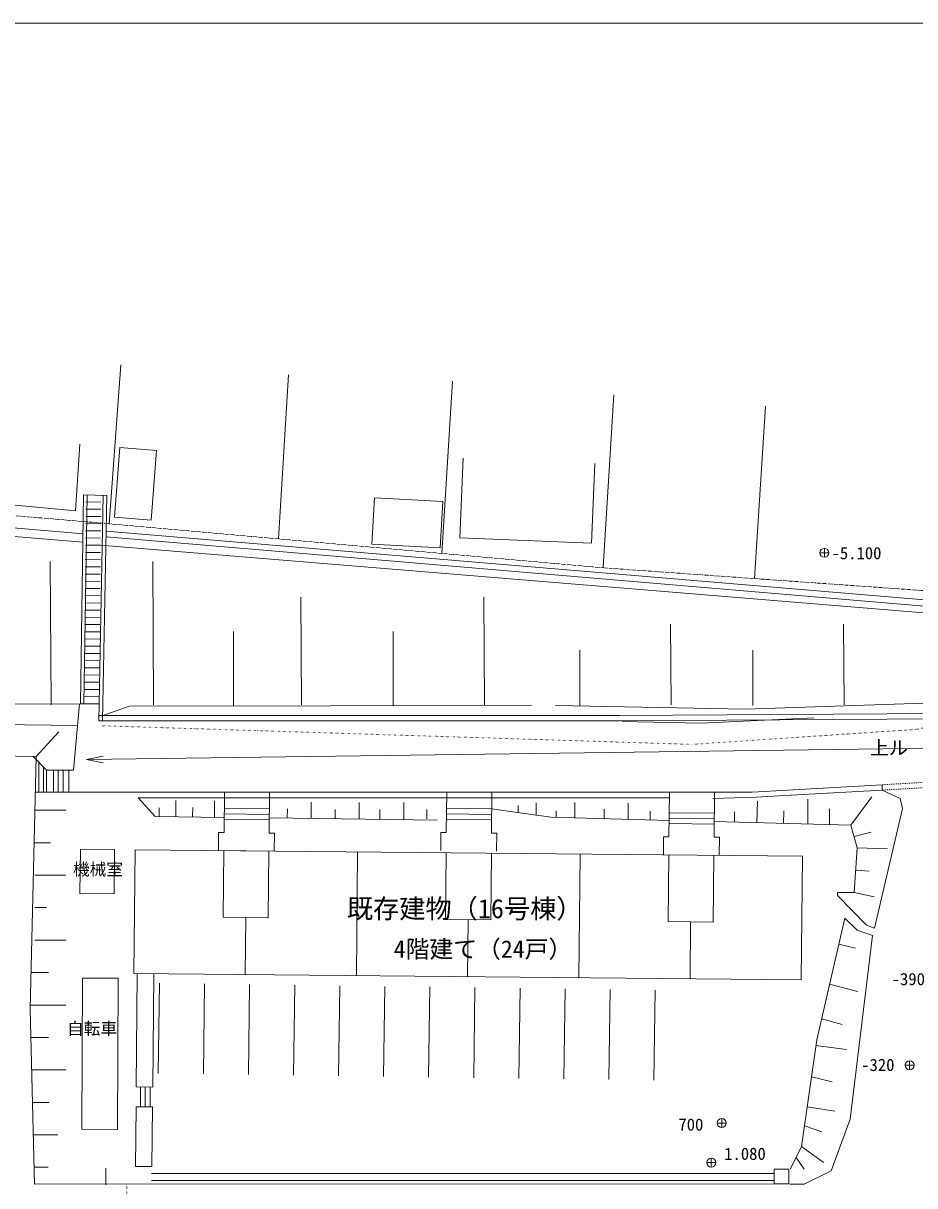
# Model space of a CAD drawing. Units: millimetres, scale not verified. Extents: x -102870 to 102870, y -65571 to 65674.
# Drawn here: x -30566 to 18885, y -2154 to 62332 of the extents above; entities that cross this region are included whole.
import ezdxf
from ezdxf.enums import TextEntityAlignment as Align

# ---------------------------------------------------------------- set-up
doc = ezdxf.new("R2010")
doc.units = ezdxf.units.MM
doc.header["$LTSCALE"] = 300
for name, pattern in [('USER16', [1.04164, 0.625, -0.20828, 0.06943, -0.13893]), ('USER2', [0.175, 0.025, -0.15]), ('USER3', [0.41656, 0.20828, -0.20828])]:
    doc.linetypes.add(name, pattern=pattern)
for name, color, linetype, lineweight in [('0-1______', 2, 'Continuous', 18), ('0-2____', 7, 'Continuous', 18), ('0-3_____', 5, 'USER16', 18), ('0-4_______', 2, 'Continuous', 18)]:
    doc.layers.add(name, color=color, linetype=linetype, lineweight=lineweight)
doc.styles.add('ＭＳ ゴシック', font='')
doc.styles.get('ＭＳ ゴシック').set_extended_font_data('MS Gothic')

msp = doc.modelspace()

# ---------------------------------------------------------------- linework, layer by layer
at = {"layer": '0-1______', "color": 3}
for p, q in [((-25799.2, 34568.8), (-25150, 43381.9)), ((-16400, 33729.9), (-15850, 42831.9)), ((-7354.2, 32922.5), (-6748.7, 42481.9)), ((1595.9, 32162.4), (2201.4, 41721.8)), ((10000, 31525.8), (10605.5, 41085.2)), ((-6350, 33781.9), (-6168, 38210.1)), ((1132, 37910.1), (950, 33481.9)), ((-27217.3, 36164.6), (-27400, 24581.4)), ((-27217.3, 36164.6), (-25931, 36139.5)), ((-27017.3, 36161.4), (-27200, 24578.2)), ((-26374.8, 23629.1), (-26131, 36143.4)), ((-26174.8, 23629.1), (-25931, 36139.5)), ((-27096, 35779.1), (-26255.1, 35771.5)), ((-47002, 35161.4), (-27258.7, 33540.9)), ((-27103.2, 34979.1), (-26262.4, 34971.5)), ((-27099.6, 35379.1), (-26258.8, 35371.5)), ((-27110.5, 34179.2), (-26269.6, 34171.6)), ((-27106.9, 34579.1), (-26266, 34571.5)), ((-27114.1, 33779.2), (-26273.2, 33771.6)), ((-25975.8, 33841.9), (45406.4, 27801.4)), ((-25969.8, 34151.9), (75550, 25651.9)), ((950, 33481.9), (-6350, 33781.9)), ((-27121.3, 32979.2), (-26280.5, 32971.6)), ((-27117.7, 33379.2), (-26276.9, 33371.6)), ((-27124.9, 32579.2), (-26284.1, 32571.6)), ((-27132.2, 31779.3), (-26291.3, 31771.6)), ((-27128.6, 32179.2), (-26287.7, 32171.6)), ((-27139.4, 30979.3), (-26298.6, 30971.7)), ((-27135.8, 31379.3), (-26294.9, 31371.7)), ((-27143, 30579.3), (-26302.2, 30571.7)), ((-27150.3, 29779.3), (-26309.4, 29771.7)), ((-27146.7, 30179.3), (-26305.8, 30171.7)), ((-27153.9, 29379.4), (-26313, 29371.7)), ((-27161.1, 28579.4), (-26320.3, 28571.8)), ((-27157.5, 28979.4), (-26316.7, 28971.8)), ((-27168.4, 27779.4), (-26327.5, 27771.8)), ((-27164.7, 28179.4), (-26323.9, 28171.8)), ((-27172, 27379.4), (-26331.1, 27371.8)), ((-27179.2, 26579.5), (-26338.4, 26571.9)), ((-27175.6, 26979.5), (-26334.8, 26971.8)), ((-27182.8, 26179.5), (-26342, 26171.9)), ((-27190.1, 25379.5), (-26349.2, 25371.9)), ((-27186.5, 25779.5), (-26345.6, 25771.9)), ((-49300, 24447), (-27400, 24581.4)), ((-27400, 24581.4), (-26356.5, 24571.9)), ((-27193.7, 24979.5), (-26352.8, 24971.9)), ((2530, 23931.9), (-26374.9, 23929.1)), ((-26160, 23931.9), (-13720, 23951.9)), ((79280, 24391.9), (2530, 23931.9)), ((79500.9, 24093.3), (2531.8, 23631.9)), ((-59435.8, 23734.3), (-27550, 23377.3)), ((2530, 23631.9), (-26374.8, 23629.1)), ((-30180, 7631.9), (-29850, 21651.9)), ((9860, 19671.9), (17080, 20088.7)), ((9860, 19671.9), (-29896.6, 19671.9)), ((5271.4, 19371.9), (-24200, 19371.9)), ((-24425.7, 9615.9), (-24359.9, 16483.5)), ((-19475.6, 12736.5), (-19440.1, 16436.4)), ((-19440.1, 16436.4), (-16940.3, 16412.4)), ((-16975.7, 12712.6), (-16940.3, 16412.4)), ((-12086.2, 9497.7), (-12020.5, 16365.3)), ((-7136.1, 12618.4), (-7100.7, 16318.2)), ((-4636.3, 12594.4), (-4600.8, 16294.3)), ((253.2, 9379.6), (319, 16247.2)), ((5203.3, 12500.2), (5238.7, 16200)), ((7703.2, 12476.3), (7738.6, 16176.1)), ((12592.6, 9261.4), (12658.4, 16129)), ((-19475.6, 12736.5), (-16975.7, 12712.6)), ((-18256, 9556.8), (-18225.6, 12724.6)), ((-7136.1, 12618.4), (-4636.3, 12594.4)), ((-5916.5, 9438.7), (-5886.2, 12606.4)), ((5203.3, 12500.2), (7703.2, 12476.3)), ((6422.9, 9320.5), (6453.2, 12488.2)), ((-24240.2, 9595.9), (-24300.2, 3330.6)), ((-23327.5, 9583.2), (-23387.5, 3317.8)), ((-29950, -2068.1), (-30180, 7631.9)), ((-24300.2, 3330.6), (-23387.5, 3317.8)), ((-24065, 3323.5), (-24065, 2231.9)), ((-23795, 3323.5), (-23795, 2231.9)), ((-23525, 3323.5), (-23525, 2231.9)), ((-24310.7, 2231.9), (-23402.7, 2231.9)), ((-23402.7, 2231.9), (-23434.5, -1088.1)), ((-25979.7, -1174.1), (-25979.7, -2110.8)), ((-23450, -1470.6), (11050, -1470.6)), ((-23450, -1870.6), (11050, -1870.6)), ((11100, -2048.1), (-29950, -2068.1))]:
    msp.add_line(p, q, dxfattribs=at)
at = {"layer": '0-1______'}
for p, q in [((-26276.9, 33371.6), (45763.1, 27471.9)), ((-29025.6, 24522.1), (-29074.4, 32482.8)), ((-23337.8, 24522.1), (-23386.6, 32482.8)), ((-15137.8, 24522.1), (-15174.4, 30492.7)), ((-4986.7, 24522.1), (-5023.4, 30492.7)), ((-18912.2, 24492.1), (-18912.2, 28581.9)), ((-10050, 24492.1), (-10050, 28581.9)), ((5368.3, 24522.1), (5340.8, 29000)), ((14963.3, 24522.1), (14935.8, 29000)), ((305.1, 24492.1), (305.1, 27559.5)), ((9900, 24492.1), (9900, 27559.5)), ((-29850, 21651.9), (-28600, 23031.9)), ((-29695, 19671.9), (-29695, 21324.2)), ((-27058.6, 21494.4), (-26140, 21311.9)), ((-29435, 19671.9), (-29435, 21059.8)), ((-29270, 20891.9), (-29270, 19671.9)), ((-28895, 20891.9), (-28895, 19671.9)), ((-28630, 20891.9), (-28630, 19671.9)), ((-28360, 20891.9), (-28360, 19671.9)), ((-28040, 20891.9), (-28040, 19671.9)), ((17080, 19791.9), (17080, 20088.7)), ((-19430.6, 17436.3), (-19409.2, 19671.9)), ((-16930.7, 17412.4), (-16909, 19671.9)), ((-7100.7, 17436.3), (-7079.3, 19671.9)), ((-4600.8, 17412.4), (-4579.2, 19671.9)), ((5250.6, 17200), (5274.2, 19671.9)), ((7750.4, 17176), (7774.3, 19671.9)), ((15340, 17841.2), (16500, 19411.9)), ((-23030, 18329.1), (-23023.7, 18811.9)), ((-22100, 18317), (-22100, 19221.9)), ((-21170, 18305), (-21163.2, 18831.9)), ((-19950, 18289.2), (-19950, 19191.9)), ((-19417.8, 18771.9), (-16917.9, 18748)), ((-15920, 18236.9), (-15913.3, 18751.9)), ((-14592, 18219.7), (-14592, 19131.9)), ((-13263.5, 18202.5), (-13256.8, 18717.5)), ((-11935.5, 18185.2), (-11935.5, 19097.5)), ((-10790, 18202.5), (-10783.3, 18717.5)), ((-9462, 18185.2), (-9462, 19097.5)), ((-8183.3, 18202.5), (-8176.7, 18717.5)), ((-7087.9, 18771.9), (-4588, 18748)), ((-1300, 18291.9), (-4588, 18748)), ((-3120, 18544.4), (-3120, 18931.9)), ((-2122, 18406), (-2122, 19081.9)), ((30, 18255.4), (30, 19111.9)), ((1660, 18210.7), (1660, 18741.9)), ((2990, 18174.2), (2990, 19071.9)), ((10121.8, 17983.1), (10154.5, 19184.8)), ((12960, 17916.2), (12960, 19291.9)), ((14150, 17883.1), (14150, 18751.9)), ((-29920.1, 18671.9), (-28200, 18671.9)), ((-19423.5, 18172), (-16923.6, 18148)), ((-19420.7, 18472), (-16920.8, 18448)), ((-16922.7, 18249.9), (-7600, 18129)), ((-7093.7, 18172), (-4593.8, 18148)), ((-7090.8, 18472), (-4590.9, 18448)), ((-1300, 18291.9), (5259.3, 18111.9)), ((-1010, 18284), (-1010, 18651.9)), ((4200, 18141), (4200, 18621.9)), ((5260.5, 18235.6), (7760.4, 18211.7)), ((5263.4, 18535.6), (7763.2, 18511.7)), ((8880, 18016.8), (8880, 18591.9)), ((11600.6, 17942.9), (11619.4, 18637.8)), ((-19740.1, 16439.2), (-19730.6, 17439.2)), ((-19730.6, 17439.2), (-19430.6, 17436.3)), ((-16930.7, 17412.4), (-16630.7, 17409.5)), ((-7410.3, 16439.2), (-7400.7, 17439.2)), ((-7400.7, 17439.2), (-7100.7, 17436.3)), ((-4600.8, 17412.4), (-4300.8, 17409.5)), ((5257.6, 17935.6), (7757.5, 17911.7)), ((15520, 17216.6), (16460, 17451.9)), ((-29920.1, 16871.9), (-29060.1, 16871.9)), ((-16640.3, 16409.6), (-16630.7, 17409.5)), ((-4310.4, 16409.6), (-4300.8, 17409.5)), ((4941, 16202.9), (4950.6, 17202.8)), ((4950.6, 17202.8), (5250.6, 17200)), ((7750.4, 17176), (8050.4, 17173.2)), ((8040.9, 16173.2), (8050.4, 17173.2)), ((-19740.1, 16439.2), (-16640.3, 16409.6)), ((15700, 16591.9), (17380, 16531.9)), ((-29920.1, 15071.9), (-28200, 15071.9)), ((15615.8, 15356.9), (16360, 15291.9)), ((15531.6, 14121.9), (16640, 13871.9)), ((-29920.1, 13271.9), (-29280, 13271.9)), ((-29920.1, 11471.9), (-28200, 11471.9)), ((14671.6, 11251.9), (15600, 11031.9)), ((-30132, 9671.9), (-29166, 9671.9)), ((-23007.3, 9081), (-23076.9, 4081.4)), ((-20507.5, 9046.1), (-20577.1, 4046.6)), ((14161.9, 9031.9), (15720.6, 8619.6)), ((-18007.8, 9011.3), (-18077.4, 4011.8)), ((-15508, 8976.5), (-15577.6, 3977)), ((-13008.2, 8941.7), (-13077.8, 3942.2)), ((-10508.5, 8906.9), (-10578.1, 3907.4)), ((-8008.7, 8872.1), (-8078.3, 3872.6)), ((-5509, 8837.3), (-5578.6, 3837.8)), ((-3009.2, 8802.5), (-3078.8, 3803)), ((-509.4, 8767.7), (-579.1, 3768.2)), ((1990.3, 8732.9), (1920.7, 3733.4)), ((4490.1, 8698.1), (4420.5, 3698.6)), ((-30174.4, 7871.9), (-28200, 7871.9)), ((13721, 7111.9), (14860, 6791.9)), ((-30143, 6071.9), (-29171.5, 6071.9)), ((13406.8, 5631.9), (15093.9, 5410)), ((-30100.3, 4271.9), (-28200, 4271.9)), ((13154.7, 3881.9), (14300, 3611.9)), ((-30057.6, 2471.9), (-29128.8, 2471.9)), ((12916.9, 2231.9), (14449.2, 1976.9)), ((-30015, 671.9), (-28653.7, 671.9)), ((12764.2, 1171.9), (13740, 831.9)), ((12600, 31.9), (13820, -868.1)), ((12300, -593.1), (12760, -1228.1)), ((-29920.1, -1128.1), (-29180, -1128.1))]:
    msp.add_line(p, q, dxfattribs=at)
at = {"layer": '0-1______', "color": 3, "linetype": 'USER3'}
for p, q in [((17080, 20088.7), (22680, 20411.9)), ((17080, 19791.9), (22680, 20115.2))]:
    msp.add_line(p, q, dxfattribs=at)
at = {"layer": '0-1______', "linetype": 'USER2'}
msp.add_line((-24818.6, -7075.5), (-24818.6, -2065.6), dxfattribs=at)
at = {"layer": '0-1______', "color": 3}
for points in [[(-47300, 46281.9), (-47600, 37181.9), (-46650, 35681.9), (-27251.4, 34002.2)], [(-36600, 39781.9), (-36750, 36131.9), (-27660, 35281.9), (-27420, 38991.9)], [(-1050, 24481.9), (9500, 24281.9), (28750, 24931.9), (37550, 24731.9), (76050, 24881.9), (76440.8, 25898.8)], [(-27443.4, 24581.1), (-27770, 20891.9), (-29270, 20891.9), (-30020, 21654.7)], [(-29850, 21651.9), (-59430, 22131.9), (-59437.8, 24268.5)], [(-26160, 23931.9), (-24680, 24451.9), (-2380, 24481.9)], [(7680, 19331.9), (10080, 19391.9), (12360, 19531.9), (17080, 19791.9), (18080, 19331.9), (18200, 18771.9), (16660, 12131.9), (16200, 12291.9), (14600, 13951.9), (14600, 14121.9), (15531.6, 14121.9), (15700, 16591.9), (15340, 17841.2), (7758.8, 18047.3)], [(15000, 12681.9), (15700, 12031.9), (16550, 11731.9), (15300, 1531.9), (14250, -1318.1), (12750, -2068.1), (11950, -2068.1)], [(15000, 12681.9), (13450, 5931.9), (12600, 31.9), (12000, -1218.1)], [(-24310.7, 2231.9), (-24342.5, -1088.1), (-23448.9, -1088.1)]]:
    msp.add_lwpolyline(points, dxfattribs=at)
at = {"layer": '0-1______'}
msp.add_lwpolyline([(-25200, 38788.9), (-23180, 38631.9), (-23480, 34771.9), (-25500, 34928.9)], close=True, dxfattribs=at)
at = {"layer": '0-1______', "color": 3}
for points in [[(-11080, 36011.9), (-7300, 35801.9), (-7443.2, 33223.8), (-11223.2, 33433.8)], [(-27400, 16511.9), (-25500, 16491.9), (-25525.9, 14031.9), (-27425.9, 14051.9)], [(-24359.9, 16483.5), (12658.4, 16129), (12592.6, 9261.4), (-24425.7, 9615.9)], [(-27280, 9361.4), (-25300, 9351.9), (-25340, 971.9), (-27320, 981.4)], [(11085, -1233.1), (11905, -1233.1), (11905, -2048.1), (11085, -2048.1)]]:
    msp.add_lwpolyline(points, close=True, dxfattribs=at)
at = {"layer": '0-1______', "color": 3, "linetype": 'USER2'}
msp.add_lwpolyline([(-26180, 23361.9), (6520.5, 22329), (19100, 23171.9), (21180, 23831.9)], dxfattribs=at)
at = {"layer": '0-1______'}
for points in [[(2644.1, 23604.9), (7020, 23511.9), (13310, 23810)], [(21281.4, 22131.9), (-27058.6, 21494.4), (-26140, 21676.9)], [(-24200, 19371.9), (-23250, 18331.9), (-19422.5, 18282.3)]]:
    msp.add_lwpolyline(points, dxfattribs=at)
at = {"layer": '0-2____', "color": 1}
msp.add_line((-102870, 62331.9), (102870, 62331.9), dxfattribs=at)
at = {"layer": '0-3_____'}
msp.add_lwpolyline([(-81839.2, -36181.2), (-79519.2, -37961.2), (-46829.2, -38621.2), (-36839.2, -38821.2), (-27559.2, -39001.2), (15710.8, -39661.2), (25820.8, -39821.2), (77360.8, -40381.2), (80780.8, -37131.2), (81180.8, -12581.2), (81500.8, 7878.8), (81600.8, 18418.8), (81580.8, 25398.8), (80490.8, 25498.8), (76440.8, 25898.8), (65150.8, 26868.8), (46450.8, 28368.8), (19250.8, 30868.8), (1650.8, 32118.8), (-25799.2, 34568.8), (-45149.2, 36218.8), (-59349.2, 24268.8), (-78559.2, 24198.8)], close=True, dxfattribs=at)
at = {"layer": '0-4_______'}
for p, q in [((13625.4, 32955.5), (14125.4, 32955.5)), ((13875.4, 33205.5), (13875.4, 32705.5)), ((18350, 4531.9), (18850, 4531.9)), ((18600, 4781.9), (18600, 4281.9)), ((7930, 1321.9), (8430, 1321.9)), ((8180, 1571.9), (8180, 1071.9)), ((7600, -618.1), (7600, -1118.1)), ((7350, -868.1), (7850, -868.1))]:
    msp.add_line(p, q, dxfattribs=at)
for centre in [(13875.4, 32955.5), (18600, 4531.9), (8180, 1321.9), (7600, -868.1)]:
    msp.add_circle(centre, 250, dxfattribs=at)

# ---------------------------------------------------------------- texts
at = {"layer": '0-1______', "color": 7, "style": 'ＭＳ ゴシック'}
for s, height, p in [('上ル', 774.9, (16399.6, 21521.6)), ('機械室', 678, (-27807.9, 14860.7)), ('既存建物（16号棟）', 1065, (-12613.9, 12367.1)), ('4階建て（24戸）', 968.6, (-10016.5, 10201.2)), ('自転車', 678, (-28133.3, 6026.2))]:
    msp.add_text(s, height=height, dxfattribs=at).set_placement(p, align=Align.BOTTOM_LEFT)
at = {"layer": '0-4_______', "color": 7, "style": 'ＭＳ ゴシック'}
for s, p in [('-5.100', (14271.2, 32398.1)), ('-390', (17607.1, 8768.1)), ('-320', (15915.4, 4008.1)), ('700', (5775.4, 698.1)), ('1.080', (8315.4, -921.9))]:
    msp.add_text(s, height=678, dxfattribs=at).set_placement(p, align=Align.BOTTOM_LEFT)

doc.saveas('drawing.dxf')
